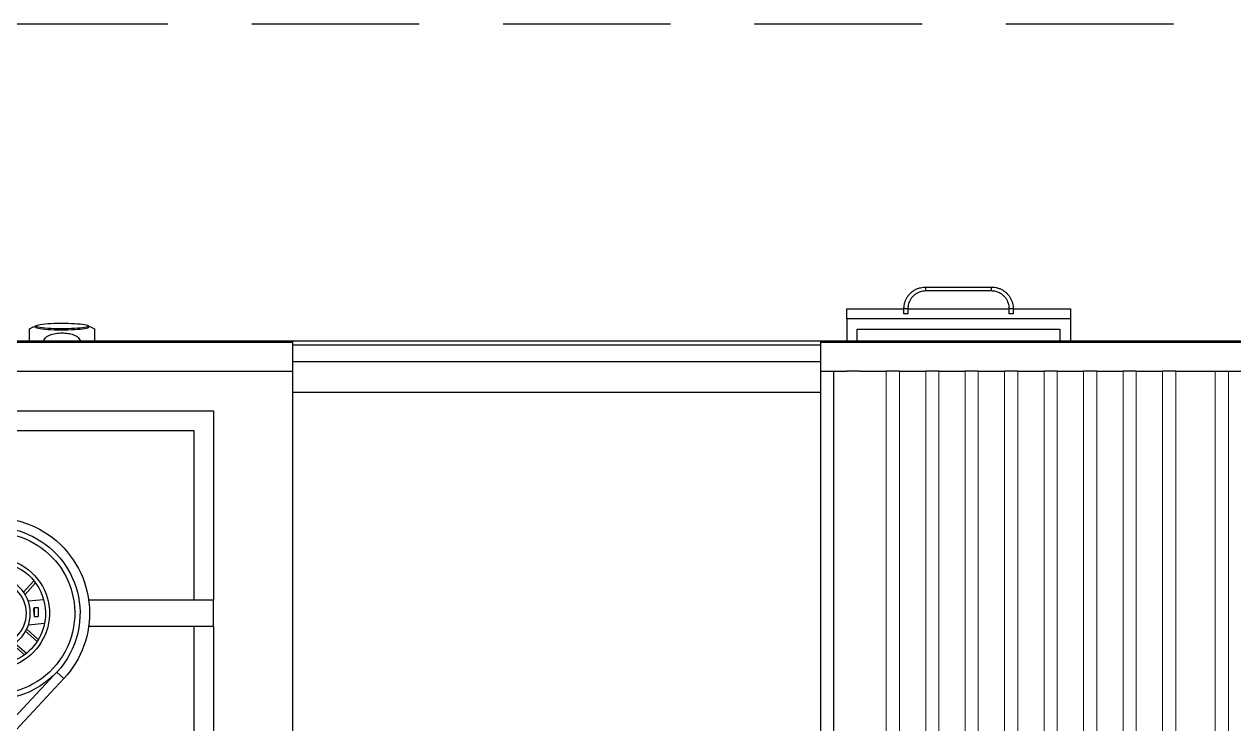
# Model space of a CAD drawing. Header units: millimetres. Extents: x 7687 to 15428, y -715 to 4028.
# Drawn here: x 13447.9 to 13539.6, y 298.1 to 351.2 of the extents above; entities that cross this region are included whole.
import ezdxf

# ---------------------------------------------------------------- set-up
doc = ezdxf.new("R2010")
doc.units = ezdxf.units.MM
doc.linetypes.add('HIDDENX2', pattern=[19.05, 12.7, -6.35])
doc.layers.add('gorunus01', color=252, linetype='Continuous', lineweight=9)
doc.layers.add('KITCHEN', color=1, linetype='Continuous')

# ---------------------------------------------------------------- blocks, each defined once
blk = doc.blocks.new('4 ocak')
at = {"layer": 'KITCHEN', "linetype": 'Continuous'}
for p, q in [((15.484, 1.122), (15.484, 1.023)), ((19.474, 1.023), (19.474, 1.122)), ((80, 0), (0, 0)), ((0, 0), (0, -0.116)), ((80, -0.116), (0, -0.116)), ((0, -0.116), (0, -2.305)), ((80, -2.305), (0, -2.305)), ((0, -2.305), (0, -67.016)), ((21.636, -5.297), (5.987, -5.297)), ((5.987, -5.297), (5.987, -19.659)), ((21.636, -6.793), (7.483, -6.793)), ((7.483, -6.793), (7.483, -19.659)), ((5.987, -21.654), (5.987, -19.659)), ((5.987, -19.659), (15.453, -19.659)), ((5.987, -21.654), (5.987, -34.321)), ((5.987, -21.654), (15.453, -21.654)), ((7.483, -21.654), (7.483, -34.321))]:
    blk.add_line(p, q, dxfattribs=at)
at = {"layer": 'KITCHEN'}
for p, q in [((20.382, -19.066), (19.6, -18.194)), ((19.488, -18.339), (20.279, -19.221)), ((18.872, -19.623), (20.047, -19.724)), ((19.284, -20.208), (19.284, -20.908)), ((19.584, -20.208), (19.284, -20.208)), ((19.584, -20.908), (19.284, -20.908)), ((19.584, -20.208), (19.584, -20.908)), ((19.622, -20.285), (19.584, -20.282)), ((19.584, -20.715), (19.622, -20.285)), ((20.019, -21.519), (18.818, -21.415)), ((19.27, -22.645), (20.15, -21.855)), ((19.366, -22.8), (20.236, -22.02)), ((21.042, -22.909), (20.171, -23.69)), ((20.315, -23.802), (21.198, -23.011)), ((17.866, -25.112), (17.336, -25.607)), ((17.336, -25.607), (20.953, -29.477)), ((18.044, -25.295), (21.486, -28.979))]:
    blk.add_line(p, q, dxfattribs=at)
at = {"layer": 'KITCHEN', "linetype": 'Continuous', "flags": 128}
for points in [[(15.484, 1.122), (15.502, 1.094), (15.555, 1.065), (15.643, 1.038), (15.763, 1.013), (15.914, 0.989), (16.092, 0.968), (16.296, 0.949), (16.52, 0.934), (16.762, 0.922), (17.017, 0.913), (17.279, 0.908), (17.546, 0.908), (17.811, 0.91), (18.07, 0.917), (18.319, 0.927), (18.552, 0.941), (18.767, 0.958), (18.958, 0.978), (19.124, 1.001), (19.259, 1.025), (19.363, 1.052), (19.434, 1.079), (19.469, 1.108), (19.469, 1.137), (19.434, 1.165), (19.363, 1.193), (19.259, 1.219), (19.124, 1.244), (18.958, 1.266), (18.767, 1.286), (18.552, 1.303), (18.319, 1.317), (18.07, 1.327), (17.811, 1.334), (17.546, 1.337), (17.279, 1.336), (17.017, 1.331), (16.762, 1.323), (16.52, 1.311), (16.296, 1.295), (16.092, 1.277), (15.914, 1.255), (15.763, 1.232), (15.643, 1.206), (15.555, 1.179), (15.502, 1.151), (15.484, 1.122)], [(15.484, 1.023), (15.502, 0.994), (15.555, 0.966), (15.643, 0.939), (15.763, 0.914), (15.914, 0.89), (16.092, 0.869), (16.296, 0.85), (16.52, 0.835), (16.762, 0.823), (17.017, 0.814), (17.279, 0.809), (17.546, 0.808), (17.811, 0.811), (18.07, 0.818), (18.319, 0.828), (18.552, 0.842), (18.767, 0.859), (18.958, 0.879), (19.124, 0.901), (19.259, 0.926), (19.363, 0.953), (19.434, 0.98), (19.469, 1.009), (19.474, 1.023)]]:
    blk.add_lwpolyline(points, dxfattribs=at)
at = {"layer": 'KITCHEN'}
for radius in [2.758, 2.457]:
    blk.add_circle((22.634, -20.657), radius, dxfattribs=at)
for radius, start, end in [(7.25, 78.86024, 176.44713), (6.525, 77.60385, 182.20211), (6.125, 76.78072, 182.34589), (4.207, 241.48208, 173.87023), (3.907, 241.48208, 183.67885), (4.207, 172.83438, 241.48208), (7.25, 176.44713, 223.05959), (6.525, 182.20211, 241.48208), (6.125, 182.34589, 241.48208), (3.907, 183.67885, 241.48208), (6.525, 241.48208, 282.39615), (6.125, 241.48208, 283.21928)]:
    blk.add_arc((22.634, -20.657), radius, start, end, dxfattribs=at)
at = {"layer": 'KITCHEN', "linetype": 'Continuous'}
for points, knots in [([(15.484, 1.097), (15.473, 1.095), (15.415, 1.083), (15.328, 1.057), (15.214, 1.016), (15.108, 0.964), (15.03, 0.92), (14.991, 0.887), (14.986, 0.883)], [0, 0, 0, 0, 0.071179, 0.360285, 0.583098, 0.780098, 0.971542, 1, 1, 1, 1]), ([(19.961, 0.879), (19.95, 0.888), (19.908, 0.923), (19.83, 0.967), (19.748, 1.014), (19.644, 1.053), (19.554, 1.08), (19.494, 1.092), (19.474, 1.097)], [0, 0, 0, 0, 0.0616426, 0.2348498, 0.4158884, 0.6192981, 0.8724364, 1, 1, 1, 1]), ([(14.986, 0), (14.986, 0.021), (14.986, 0.088), (14.986, 0.22), (14.986, 0.394), (14.986, 0.545), (14.986, 0.663), (14.986, 0.775), (14.986, 0.852), (14.986, 0.897), (14.986, 0.883), (14.986, 0.883)], [0, 0, 0, 0, 0.031218, 0.099887, 0.187631, 0.314495, 0.423208, 0.534616, 0.763051, 0.99723, 1, 1, 1, 1]), ([(18.847, 0), (18.841, 0.027), (18.821, 0.114), (18.71, 0.257), (18.528, 0.39), (18.306, 0.484), (18.004, 0.563), (17.609, 0.607), (17.148, 0.59), (16.78, 0.526), (16.514, 0.429), (16.332, 0.327), (16.192, 0.19), (16.114, 0.073), (16.108, 0.005), (16.107, 0)], [0, 0, 0, 0, 0.02626, 0.083285, 0.165737, 0.237182, 0.308802, 0.459077, 0.609553, 0.741804, 0.808895, 0.875724, 0.93541, 0.995626, 1, 1, 1, 1]), ([(19.957, 0.874), (19.957, 0.876), (19.957, 0.883), (19.957, 0.821), (19.957, 0.72), (19.957, 0.594), (19.957, 0.473), (19.957, 0.32), (19.957, 0.155), (19.957, 0.045), (19.957, 0)], [0, 0, 0, 0, 0.1050328, 0.3396706, 0.5435541, 0.645367, 0.7499881, 0.84201, 0.9348333, 1, 1, 1, 1])]:
    blk.add_open_spline(points, degree=3, knots=knots, dxfattribs=at)
blk = doc.blocks.new('lavataş')
at = {"layer": 'gorunus01', "linetype": 'Continuous'}
for p, q in [((4.987, -5.984), (4.987, -70.695)), ((5.984, -70.695), (5.984, -5.984)), ((7.979, -5.984), (7.979, -70.695)), ((8.976, -70.695), (8.976, -5.984)), ((10.971, -5.984), (10.971, -70.695)), ((11.968, -70.695), (11.968, -5.984)), ((13.963, -5.984), (13.963, -70.695)), ((14.96, -70.695), (14.96, -5.984)), ((16.955, -5.984), (16.955, -70.695)), ((17.953, -70.695), (17.953, -5.984)), ((19.947, -5.984), (19.947, -70.695)), ((20.945, -70.695), (20.945, -5.984)), ((22.939, -5.984), (22.939, -70.695)), ((23.937, -70.695), (23.937, -5.984)), ((25.931, -5.984), (25.931, -70.695)), ((26.929, -70.695), (26.929, -5.984)), ((29.921, -5.984), (29.921, -70.695)), ((30.918, -70.695), (30.918, -5.984))]:
    blk.add_line(p, q, dxfattribs=at)
at = {"layer": 'KITCHEN', "linetype": 'Continuous'}
for p, q in [((0, -60.425), (0, -5.984)), ((0.997, -60.425), (0.997, -5.984)), ((0, -60.778), (0, -60.425)), ((0.997, -60.778), (0.997, -60.425)), ((0, -68.465), (0, -60.778)), ((0.997, -68.465), (0.997, -60.778)), ((0, -68.611), (0, -68.465)), ((0, -69.109), (0, -68.611)), ((0.997, -68.611), (0.997, -68.465)), ((0.997, -69.109), (0.997, -68.611)), ((0, -70.107), (0, -69.109)), ((0.997, -70.107), (0.997, -69.109)), ((0, -70.605), (0, -70.107)), ((0.997, -70.695), (0.997, -70.107)), ((0, -70.695), (0, -70.605)), ((0, -70.695), (0.962, -70.695)), ((0, -72.885), (0, -70.695)), ((0.962, -70.695), (1.995, -70.695)), ((2.992, -70.695), (1.995, -70.695)), ((2.992, -70.695), (4.987, -70.695)), ((5.984, -70.695), (4.987, -70.695)), ((5.984, -70.695), (7.979, -70.695)), ((8.976, -70.695), (7.979, -70.695)), ((8.976, -70.695), (10.971, -70.695)), ((11.968, -70.695), (10.971, -70.695)), ((11.968, -70.695), (13.963, -70.695)), ((14.96, -70.695), (13.963, -70.695)), ((14.96, -70.695), (16.955, -70.695)), ((17.953, -70.695), (16.955, -70.695)), ((17.953, -70.695), (19.947, -70.695)), ((20.945, -70.695), (19.947, -70.695)), ((20.945, -70.695), (22.939, -70.695)), ((23.937, -70.695), (22.939, -70.695)), ((23.937, -70.695), (25.931, -70.695)), ((26.929, -70.695), (25.931, -70.695)), ((26.929, -70.695), (38.924, -70.695)), ((0, -72.885), (80, -72.885)), ((0, -73), (0, -72.885)), ((0, -73), (80, -73)), ((1.995, -74.674), (1.995, -73)), ((2.793, -73), (2.793, -73.881)), ((18.152, -73.881), (18.152, -73)), ((18.95, -74.674), (18.95, -73)), ((2.793, -73.881), (18.152, -73.881)), ((18.95, -74.674), (1.995, -74.674)), ((1.995, -74.674), (1.995, -75.426)), ((6.333, -75.05), (6.333, -75.441)), ((6.632, -75.441), (6.632, -75.05)), ((14.312, -75.05), (14.312, -75.441)), ((14.611, -75.441), (14.611, -75.05)), ((18.95, -75.426), (18.95, -74.674)), ((1.995, -75.426), (6.333, -75.426)), ((6.632, -75.426), (14.312, -75.426)), ((14.611, -75.426), (18.95, -75.426)), ((12.966, -76.778), (7.979, -76.778)), ((7.979, -76.778), (7.979, -76.912)), ((7.979, -76.912), (7.979, -77.078)), ((12.966, -76.778), (12.966, -76.912)), ((12.966, -76.912), (12.966, -77.078)), ((7.979, -77.078), (12.966, -77.078))]:
    blk.add_line(p, q, dxfattribs=at)
for centre, radius, start, end in [((6.446, -75.393), 0.361, 84.12163, 108.17145), ((6.52, -75.393), 0.361, 71.83351, 95.87729), ((14.425, -75.393), 0.361, 84.12593, 108.16715), ((14.499, -75.393), 0.361, 71.83351, 95.87729), ((6.434, -75.669), 0.25, 78.60553, 113.69093), ((6.52, -75.785), 0.362, 71.87667, 95.85551), ((14.425, -75.785), 0.362, 84.14526, 108.12868), ((14.511, -75.669), 0.25, 66.31807, 101.38935)]:
    blk.add_arc(centre, radius, start, end, dxfattribs=at)
for points, knots in [([(6.333, -75.441), (6.334, -75.482), (6.337, -75.599), (6.366, -75.79), (6.43, -76.008), (6.523, -76.216), (6.645, -76.408), (6.792, -76.582), (6.962, -76.734), (7.151, -76.861), (7.356, -76.962), (7.573, -77.032), (7.782, -77.071), (7.919, -77.076), (7.979, -77.078)], [0, 0, 0, 0, 0.048519, 0.136596, 0.224724, 0.312851, 0.400983, 0.48912, 0.57726, 0.665419, 0.75358, 0.841763, 0.929932, 1, 1, 1, 1]), ([(7.979, -76.778), (7.945, -76.778), (7.842, -76.775), (7.672, -76.748), (7.475, -76.687), (7.289, -76.596), (7.12, -76.478), (6.971, -76.336), (6.846, -76.173), (6.746, -75.992), (6.677, -75.799), (6.638, -75.613), (6.634, -75.493), (6.632, -75.441)], [0, 0, 0, 0, 0.048542, 0.145857, 0.243251, 0.340669, 0.438068, 0.535486, 0.632924, 0.730376, 0.827848, 0.925335, 1, 1, 1, 1]), ([(12.966, -77.078), (13.007, -77.077), (13.125, -77.074), (13.317, -77.045), (13.537, -76.982), (13.745, -76.888), (13.938, -76.768), (14.113, -76.621), (14.266, -76.452), (14.394, -76.264), (14.495, -76.06), (14.566, -75.844), (14.605, -75.636), (14.609, -75.501), (14.611, -75.441)], [0, 0, 0, 0, 0.048488, 0.136634, 0.224835, 0.313019, 0.401212, 0.489392, 0.577561, 0.665724, 0.753874, 0.842021, 0.930157, 1, 1, 1, 1]), ([(14.312, -75.441), (14.311, -75.475), (14.309, -75.577), (14.282, -75.746), (14.22, -75.942), (14.128, -76.126), (14.01, -76.294), (13.866, -76.442), (13.702, -76.567), (13.521, -76.665), (13.326, -76.735), (13.139, -76.772), (13.018, -76.777), (12.966, -76.778)], [0, 0, 0, 0, 0.0484988, 0.1459329, 0.2434345, 0.3409416, 0.4384176, 0.5359003, 0.6333469, 0.7308042, 0.8282144, 0.9256281, 1, 1, 1, 1])]:
    blk.add_open_spline(points, degree=3, knots=knots, dxfattribs=at)
blk = doc.blocks.new('ara tezgah')
at = {"layer": 'KITCHEN', "linetype": 'Continuous'}
for p, q in [((40, -73), (40, 0)), ((0, -69.097), (0, -5.116)), ((0, -69.097), (40, -69.097)), ((0, -71.438), (0, -69.097)), ((0, -71.438), (40, -71.438)), ((0, -72.697), (0, -71.438)), ((0, -72.697), (40, -72.697)), ((0, -73), (0, -72.697)), ((0, -73), (40, -73))]:
    blk.add_line(p, q, dxfattribs=at)

msp = doc.modelspace()

# ---------------------------------------------------------------- linework, layer by layer
at = {"color": 240, "linetype": 'HIDDENX2', "true_color": 0xed1f24}
msp.add_lwpolyline([(13245.232, 251.159), (13630.232, 251.159), (13630.232, 351.159), (13245.232, 351.159)], close=True, dxfattribs=at)

# ---------------------------------------------------------------- block references
at = {"color": 240, "true_color": 0xed1f24, "xscale": -1}
msp.add_blockref('4 ocak', (13468.232, 327.16), dxfattribs=at)
at = {"color": 240, "true_color": 0xed1f24, "xscale": -1, "rotation": 180}
for name, p in [('lavataş', (13508.232, 254.159)), ('ara tezgah', (13468.232, 254.159))]:
    msp.add_blockref(name, p, dxfattribs=at)

doc.saveas('drawing.dxf')
